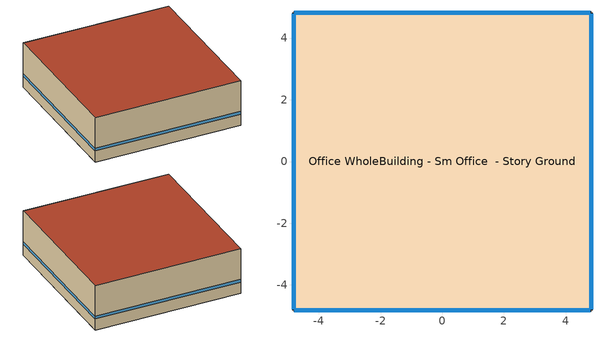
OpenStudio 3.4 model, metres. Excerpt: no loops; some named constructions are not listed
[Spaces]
Office WholeBuilding - Sm Office  - Story Ground
 floor ground (Foundation F 126 Perim 3855 Area 929): -4.82,-4.82 -4.82,4.82 4.82,4.82 4.82,-4.82 z0
 wall outside: -4.82,4.82 -4.82,-4.82 4.82,-4.82 4.82,4.82 -4.82,4.82 z0:3.05
 window (Window U-0.75 SHGC 0.65): -4.82,4.79 -4.82,-4.79 / 4.79,4.82 -4.79,4.82 / 4.82,-4.79 4.82,4.79 / -4.79,-4.82 4.79,-4.82 z0.76:0.95
 roof outside: 4.82,-4.82 4.82,4.82 -4.82,4.82 -4.82,-4.82 z3.05
[Schedule:Day]
Office BLDG_EQUIP_EndUseData Sat Day: Yes, 0, 10, 0.604503, 0, 15, 0.6056, 0, 20, 0.604511, 0, 24, 0.604496, 0, 30, 0.604518, 0, 34, 0.603391, 0, 40, 0.604526, 0, 44, 0.602287, 0, 49, 0.604534, 0, 50, 0.602489, 0, 54, 0.601182, 0, 59, 0.604541, 1, 0, 0.603557, 1, 4, 0.600078, 1, 9, 0.604549, 1, 10, 0.604391, 1, 15, 0.598973, 1, 19, 0.604556, 1, 20, 0.605226, 1, 25, 0.598455, 1, 30, 0.604564, 1, 35, 0.597936, 1, 40, 0.604571, 1, 45, 0.597418, 1, 50, 0.604579, 1, 55, 0.596899, 2, 0, 0.604587, 2, 5, 0.596381, 2, 9, 0.604594, 2, 15, 0.595863, 2, 19, 0.604602, 2, 24, 0.595694, 2, 29, 0.604609, 2, 34, 0.595525, 2, 39, 0.604617, 2, 44, 0.595356, 2, 49, 0.604625, 2, 54, 0.595188, 2, 59, 0.604632, 3, 4, 0.595019, 3, 9, 0.60464, 3, 14, 0.59485, 3, 15, 0.59485, 3, 19, 0.604647, 3, 24, 0.594832, 3, 29, 0.604655, 3, 34, 0.594813, 3, 39, 0.604663, 3, 44, 0.594795, 3, 49, 0.60467, 3, 54, 0.594777, 3, 59, 0.604678, 4, 4, 0.594758, 4, 9, 0.604685, 4, 15, 0.59474, 4, 19, 0.604693, 4, 25, 0.594706, 4, 29, 0.604701, 4, 35, 0.594672, 4, 39, 0.604708, 4, 45, 0.594638, 4, 49, 0.604716, 4, 55, 0.594605, 5, 0, 0.604723, 5, 5, 0.594571, 5, 10, 0.604731, 5, 15, 0.594537, 5, 20, 0.604738, 5, 25, 0.594424, 5, 30, 0.604746, 5, 35, 0.59431, 5, 40, 0.604754, 5, 45, 0.594197, 5, 50, 0.604761, 5, 55, 0.594083, 6, 0, 0.604769, 6, 5, 0.59397, 6, 10, 0.604776, 6, 15, 0.593856, 6, 20, 0.604784, 6, 25, 0.593555, 6, 30, 0.604792, 6, 35, 0.593255, 6, 40, 0.604799, 6, 45, 0.592954, 6, 50, 0.604807, 6, 55, 0.592654, 7, 0, 0.604814, 7, 5, 0.592353, 7, 10, 0.604822, 7, 15, 0.592052, 7, 20, 0.60483, 7, 25, 0.590893, 7, 30, 0.604837, 7, 35, 0.589733, 7, 40, 0.604845, 7, 45, 0.588573, 7, 50, 0.604852, 7, 55, 0.587414, 8, 0, 0.60486, 8, 5, 0.586254, 8, 10, 0.604868, 8, 15, 0.585094, 8, 20, 0.604875, 8, 24, 0.584708, 8, 30, 0.604883, 8, 34, 0.584322, 8, 40, 0.60489, 8, 44, 0.583935, 8, 50, 0.604898, 8, 54, 0.583549, 9, 0, 0.604905, 9, 4, 0.583163, 9, 10, 0.604913, 9, 14, 0.582776, 9, 20, 0.604921, 9, 24, 0.58239, 9, 30, 0.604928, 9, 34, 0.582004, 9, 39, 0.604936, 9, 44, 0.581617, 9, 49, 0.604943, 9, 54, 0.581231, 9, 59, 0.604951, 10, 4, 0.580845, 10, 9, 0.604959, 10, 14, 0.580458, 10, 19, 0.604966, 10, 24, 0.580072, 10, 29, 0.604974, 10, 34, 0.579686, 10, 39, 0.604981, 10, 44, 0.579299, 10, 49, 0.604989, 10, 54, 0.578913, 10, 59, 0.604997, 11, 4, 0.578527, 11, 9, 0.605004, 11, 14, 0.57814, 11, 19, 0.605012, 11, 24, 0.577754, 11, 29, 0.605019, 11, 34, 0.577368, 11, 37, 0.577271, 11, 39, 0.605027, 11, 47, 0.576946, 11, 49, 0.605034, 11, 57, 0.576621, 11, 59, 0.605042, 12, 7, 0.576296, 12, 9, 0.60505, 12, 17, 0.57597, 12, 19, 0.605057, 12, 27, 0.575645, 12, 29, 0.605065, 12, 37, 0.57532, 12, 39, 0.605072, 12, 47, 0.575584, 12, 49, 0.60508, 12, 57, 0.575848, 12, 59, 0.605088, 13, 7, 0.576112, 13, 9, 0.605095, 13, 17, 0.576375, 13, 19, 0.605103, 13, 27, 0.576639, 13, 29, 0.60511, 13, 37, 0.576903, 13, 39, 0.605118, 13, 47, 0.577308, 13, 49, 0.605126, 13, 57, 0.577713, 13, 59, 0.605133, 14, 7, 0.578118, 14, 9, 0.605141, 14, 17, 0.578523, 14, 19, 0.605148, 14, 27, 0.578928, 14, 29, 0.605156, 14, 37, 0.579333, 14, 39, 0.605164, 14, 47, 0.579658, 14, 49, 0.605171, 14, 57, 0.579983, 14, 59, 0.605179, 15, 7, 0.580308, 15, 9, 0.605186, 15, 17, 0.580634, 15, 19, 0.605194, 15, 27, 0.580959, 15, 29, 0.605201, 15, 37, 0.581284, 15, 39, 0.605209, 15, 47, 0.581474, 15, 49, 0.605217, 15, 57, 0.581664, 15, 59, 0.605224, 16, 7, 0.581854, 16, 9, 0.605232, 16, 17, 0.582044, 16, 19, 0.605239, 16, 27, 0.582234, 16, 29, 0.605247, 16, 37, 0.582424, 16, 39, 0.605255, 16, 47, 0.582614, 16, 49, 0.605262, 16, 57, 0.582804, 16, 59, 0.60527, 17, 7, 0.582994, 17, 9, 0.605277, 17, 17, 0.583184, 17, 19, 0.605285, 17, 27, 0.583374, 17, 29, 0.605293, 17, 37, 0.583564, 17, 39, 0.6053, 17, 47, 0.583754, 17, 49, 0.605308, 17, 57, 0.583944, 17, 59, 0.605315, 18, 7, 0.584134, 18, 9, 0.605323, 18, 17, 0.584324, 18, 19, 0.605331, 18, 27, 0.584514, 18, 29, 0.605338, 18, 37, 0.584704, 18, 39, 0.605346, 18, 47, 0.584894, 18, 49, 0.605353, 18, 57, 0.585084, 18, 59, 0.605361, 19, 0, 0.585131, 19, 9, 0.605368, 19, 10, 0.585143, 19, 19, 0.605376, 19, 20, 0.585156, 19, 30, 0.605384, 19, 40, 0.605391, 19, 50, 0.605399, 20, 0, 0.605406, 20, 10, 0.605414, 20, 20, 0.605422, 20, 30, 0.605429, 20, 40, 0.605437, 20, 50, 0.605444, 21, 0, 0.605452, 21, 10, 0.60546, 21, 20, 0.605467, 21, 30, 0.605475, 21, 40, 0.605482, 21, 50, 0.60549, 22, 0, 0.586696, 22, 10, 0.587429, 22, 20, 0.588162, 22, 30, 0.588895, 22, 40, 0.589629, 22, 50, 0.590362, 23, 0, 0.591095, 23, 10, 0.592104, 23, 20, 0.593114, 23, 30, 0.594123, 23, 40, 0.595132, 23, 50, 0.596142, 24, 0, 0.605498
Office BLDG_EQUIP_EndUseData Sun Day: Yes, 0, 5, 0.613592, 0, 10, 0.606385, 0, 15, 0.614385, 0, 20, 0.60642, 0, 24, 0.615747, 0, 30, 0.606454, 0, 34, 0.617109, 0, 40, 0.606489, 0, 44, 0.618471, 0, 49, 0.606524, 0, 54, 0.619833, 0, 59, 0.606558, 1, 4, 0.621195, 1, 9, 0.606593, 1, 15, 0.622557, 1, 19, 0.606628, 1, 25, 0.624062, 1, 30, 0.606662, 1, 35, 0.625567, 1, 40, 0.606697, 1, 45, 0.627072, 1, 50, 0.606731, 1, 55, 0.628577, 2, 0, 0.606766, 2, 5, 0.630082, 2, 9, 0.606801, 2, 15, 0.631587, 2, 19, 0.606835, 2, 24, 0.632706, 2, 29, 0.60687, 2, 34, 0.633825, 2, 39, 0.606905, 2, 44, 0.634944, 2, 49, 0.606939, 2, 54, 0.636062, 2, 59, 0.606974, 3, 4, 0.637181, 3, 9, 0.607009, 3, 14, 0.6383, 3, 15, 0.6383, 3, 19, 0.607043, 3, 24, 0.638277, 3, 29, 0.607078, 3, 34, 0.638254, 3, 39, 0.607113, 3, 44, 0.638231, 3, 49, 0.607147, 3, 54, 0.638208, 3, 59, 0.607182, 4, 4, 0.638186, 4, 9, 0.607217, 4, 15, 0.638163, 4, 19, 0.607251, 4, 25, 0.636043, 4, 29, 0.607286, 4, 35, 0.633924, 4, 39, 0.607321, 4, 45, 0.631804, 4, 49, 0.607355, 4, 55, 0.629685, 5, 0, 0.60739, 5, 5, 0.627566, 5, 10, 0.607424, 5, 15, 0.625446, 5, 20, 0.607459, 5, 25, 0.625797, 5, 30, 0.607494, 5, 35, 0.626148, 5, 40, 0.607528, 5, 45, 0.6265, 5, 50, 0.607563, 5, 55, 0.626851, 6, 0, 0.607598, 6, 5, 0.627202, 6, 10, 0.607632, 6, 15, 0.627553, 6, 20, 0.607667, 6, 25, 0.6269, 6, 30, 0.607702, 6, 35, 0.626248, 6, 40, 0.607736, 6, 45, 0.625596, 6, 50, 0.607771, 6, 55, 0.624943, 7, 0, 0.607806, 7, 5, 0.624291, 7, 10, 0.60784, 7, 15, 0.623639, 7, 20, 0.607875, 7, 25, 0.623822, 7, 30, 0.60791, 7, 35, 0.624005, 7, 40, 0.607944, 7, 45, 0.624188, 7, 50, 0.607979, 7, 55, 0.624371, 8, 0, 0.608014, 8, 5, 0.624554, 8, 10, 0.608048, 8, 15, 0.624737, 8, 20, 0.608083, 8, 24, 0.625155, 8, 30, 0.608117, 8, 34, 0.625573, 8, 40, 0.608152, 8, 44, 0.625991, 8, 50, 0.608187, 8, 54, 0.626408, 9, 0, 0.608221, 9, 4, 0.626826, 9, 10, 0.608256, 9, 14, 0.627244, 9, 15, 0.627244, 9, 20, 0.608291, 9, 24, 0.627473, 9, 30, 0.608325, 9, 34, 0.627702, 9, 39, 0.60836, 9, 44, 0.627931, 9, 49, 0.608395, 9, 54, 0.628159, 9, 59, 0.608429, 10, 4, 0.628388, 10, 9, 0.608464, 10, 14, 0.628617, 10, 15, 0.628617, 10, 19, 0.608499, 10, 29, 0.608533, 10, 39, 0.608568, 10, 49, 0.608603, 10, 59, 0.608637, 11, 9, 0.608672, 11, 19, 0.608707, 11, 29, 0.608741, 11, 39, 0.608776, 11, 49, 0.60881, 11, 59, 0.608845, 12, 9, 0.60888, 12, 19, 0.608914, 12, 29, 0.608949, 12, 39, 0.608984, 12, 49, 0.609018, 12, 59, 0.609053, 13, 9, 0.609088, 13, 19, 0.609122, 13, 29, 0.609157, 13, 39, 0.609192, 13, 49, 0.609226, 13, 59, 0.609261, 14, 9, 0.609296, 14, 19, 0.60933, 14, 29, 0.609365, 14, 39, 0.6094, 14, 49, 0.609434, 14, 59, 0.609469, 15, 9, 0.609503, 15, 19, 0.609538, 15, 29, 0.609573, 15, 39, 0.609607, 15, 49, 0.609642, 15, 59, 0.609677, 16, 9, 0.609711, 16, 19, 0.609746, 16, 29, 0.609781, 16, 39, 0.609815, 16, 49, 0.60985, 16, 59, 0.609885, 17, 9, 0.609919, 17, 19, 0.609954, 17, 29, 0.609989, 17, 39, 0.610023, 17, 49, 0.610058, 17, 59, 0.610093, 18, 9, 0.610127, 18, 15, 0.610144, 18, 25, 0.610027, 18, 35, 0.60991, 18, 45, 0.609793, 18, 55, 0.609675, 19, 5, 0.609558, 19, 15, 0.609441, 19, 25, 0.609509, 19, 35, 0.609578, 19, 45, 0.609647, 19, 55, 0.609715, 20, 5, 0.609784, 20, 15, 0.609853, 20, 25, 0.609484, 20, 35, 0.609114, 20, 45, 0.608745, 20, 55, 0.608376, 21, 5, 0.608007, 21, 15, 0.607638, 21, 25, 0.607604, 21, 35, 0.607569, 21, 45, 0.607535, 21, 55, 0.607501, 22, 5, 0.607466, 22, 15, 0.607432, 22, 25, 0.607798, 22, 35, 0.608164, 22, 45, 0.608531, 22, 55, 0.608897, 23, 5, 0.609263, 23, 15, 0.609629, 23, 25, 0.610422, 23, 35, 0.611215, 23, 45, 0.612007, 23, 55, 0.6128, 24, 0, 0.613592
